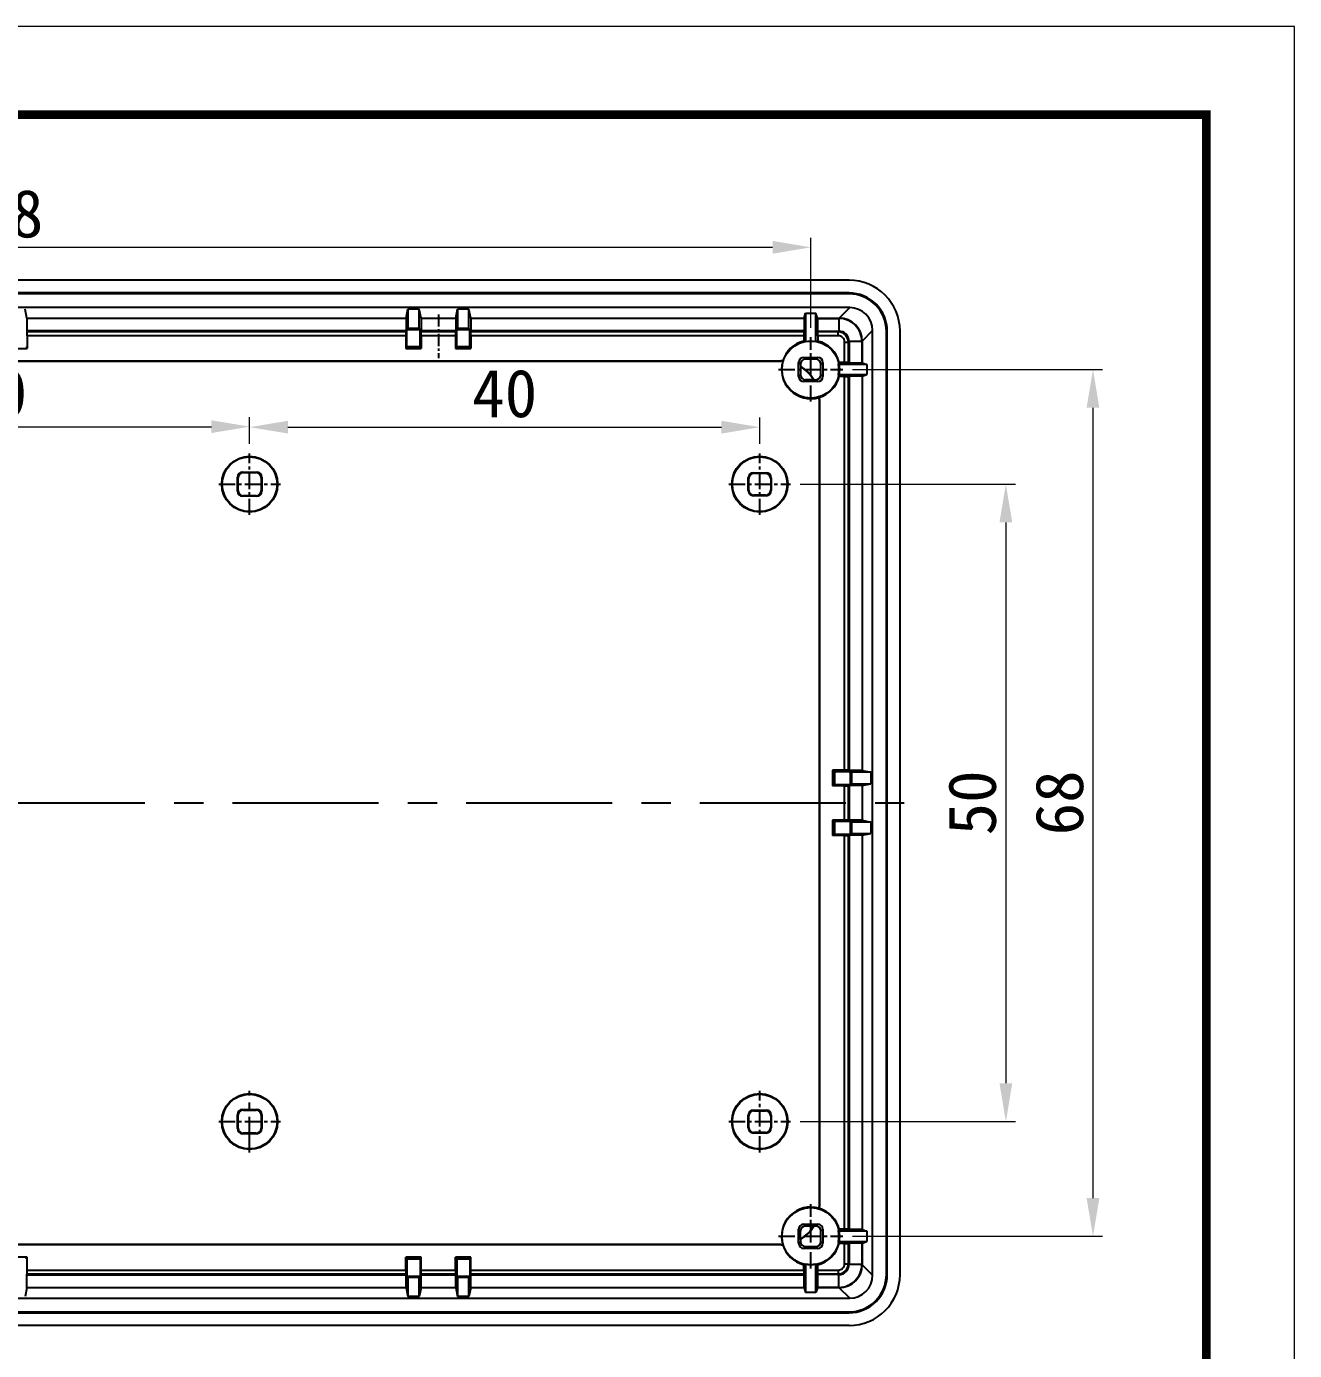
# Model space of a CAD drawing. Header units: millimetres. Extents: x 1893 to 2294, y -410 to -132.
# Drawn here: x 2194.2 to 2293.6, y -235.5 to -131.6 of the extents above; entities that cross this region are included whole.
import ezdxf

# ---------------------------------------------------------------- set-up
doc = ezdxf.new("R2010")
doc.units = ezdxf.units.MM
doc.linetypes.add('CENTER', pattern=[50.8, 31.75, -6.35, 6.35, -6.35])
doc.layers.add('dim', color=3, linetype='Continuous', lineweight=9)
doc.layers.add('from', color=7, linetype='Continuous', lineweight=13)
doc.styles.add('宋体', font='SimSun.ttf')
doc.dimstyles.new('YanXiu', dxfattribs={"dimscale": 1.5, "dimtxt": 2.5, "dimasz": 2.2, "dimexe": 0.65, "dimexo": 0.65, "dimgap": 0.5, "dimtad": 1, "dimdsep": 46, "dimtxsty": '宋体', "dimcen": 0, "dimclrd": 3, "dimclre": 3, "dimclrt": 3, "dimazin": 2, "dimtfac": 1, "dimtofl": 0, "dimtmove": 0, "dimatfit": 3, "dimfxl": 1, "dimlwd": 5, "dimlwe": 5, "dimarcsym": 0})

# ---------------------------------------------------------------- blocks, each defined once
blk = doc.blocks.new('*D15')
at = {"layer": 'Defpoints', "color": 0}
for p in [(2211.66, -163.02), (2171.66, -165.12), (2211.66, -165.12)]:
    blk.add_point(p, dxfattribs=at)
at = {"layer": 'dim', "color": 3, "lineweight": 5}
for p, q in [((2171.66, -164.37), (2171.66, -162.27)), ((2174.66, -163.02), (2208.66, -163.02)), ((2211.66, -164.37), (2211.66, -162.27))]:
    blk.add_line(p, q, dxfattribs=at)
at = {"layer": 'dim', "color": 3}
for points in [[(2174.66, -162.52), (2174.66, -163.52), (2171.66, -163.02)], [(2208.66, -162.52), (2208.66, -163.52), (2211.66, -163.02)]]:
    blk.add_solid(points, dxfattribs=at)
at = {"layer": 'dim', "color": 3, "insert": (2191.66, -160.4), "char_height": 3.75, "attachment_point": 5, "style": '宋体'}
blk.add_mtext('40', dxfattribs=at)
blk = doc.blocks.new('*D16')
at = {"layer": 'Defpoints', "color": 0}
for p in [(2251.66, -163.06), (2211.66, -165.12), (2251.66, -165.12)]:
    blk.add_point(p, dxfattribs=at)
at = {"layer": 'dim', "color": 3, "lineweight": 5}
for p, q in [((2211.66, -164.37), (2211.66, -162.31)), ((2214.66, -163.06), (2248.66, -163.06)), ((2251.66, -164.37), (2251.66, -162.31))]:
    blk.add_line(p, q, dxfattribs=at)
at = {"layer": 'dim', "color": 3}
for points in [[(2214.66, -162.56), (2214.66, -163.56), (2211.66, -163.06)], [(2248.66, -162.56), (2248.66, -163.56), (2251.66, -163.06)]]:
    blk.add_solid(points, dxfattribs=at)
at = {"layer": 'dim', "color": 3, "insert": (2231.66, -160.43), "char_height": 3.75, "attachment_point": 5, "style": '宋体'}
blk.add_mtext('40', dxfattribs=at)
blk = doc.blocks.new('*D17')
at = {"layer": 'Defpoints', "color": 0}
for p in [(2254.07, -167.53), (2254.07, -217.53), (2270.96, -217.53)]:
    blk.add_point(p, dxfattribs=at)
at = {"layer": 'dim', "color": 3, "lineweight": 5}
for p, q in [((2254.82, -167.53), (2271.71, -167.53)), ((2270.96, -170.53), (2270.96, -214.53)), ((2254.82, -217.53), (2271.71, -217.53))]:
    blk.add_line(p, q, dxfattribs=at)
at = {"layer": 'dim', "color": 3}
for points in [[(2270.46, -170.53), (2271.46, -170.53), (2270.96, -167.53)], [(2270.46, -214.53), (2271.46, -214.53), (2270.96, -217.53)]]:
    blk.add_solid(points, dxfattribs=at)
at = {"layer": 'dim', "color": 3, "insert": (2268.33, -192.53), "char_height": 3.75, "attachment_point": 5, "rotation": 90, "style": '宋体'}
blk.add_mtext('50', dxfattribs=at)
blk = doc.blocks.new('*D18')
at = {"layer": 'Defpoints', "color": 0}
for p in [(2258.19, -158.53), (2258.19, -226.53), (2277.79, -226.53)]:
    blk.add_point(p, dxfattribs=at)
at = {"layer": 'dim', "color": 3, "lineweight": 5}
for p, q in [((2258.94, -158.53), (2278.54, -158.53)), ((2277.79, -161.53), (2277.79, -223.53)), ((2258.94, -226.53), (2278.54, -226.53))]:
    blk.add_line(p, q, dxfattribs=at)
at = {"layer": 'dim', "color": 3}
for points in [[(2277.29, -161.53), (2278.29, -161.53), (2277.79, -158.53)], [(2277.29, -223.53), (2278.29, -223.53), (2277.79, -226.53)]]:
    blk.add_solid(points, dxfattribs=at)
at = {"layer": 'dim', "color": 3, "insert": (2275.17, -192.53), "char_height": 3.75, "attachment_point": 5, "rotation": 90, "style": '宋体'}
blk.add_mtext('68', dxfattribs=at)
blk = doc.blocks.new('*D35')
at = {"layer": 'Defpoints', "color": 0}
for p in [(2255.66, -148.95), (2127.66, -156.01), (2255.66, -156.01)]:
    blk.add_point(p, dxfattribs=at)
at = {"layer": 'dim', "color": 3, "lineweight": 5}
for p, q in [((2127.66, -155.26), (2127.66, -148.2)), ((2255.66, -155.26), (2255.66, -148.2)), ((2130.66, -148.95), (2252.66, -148.95))]:
    blk.add_line(p, q, dxfattribs=at)
at = {"layer": 'dim', "color": 3}
for points in [[(2130.66, -148.45), (2130.66, -149.45), (2127.66, -148.95)], [(2252.66, -148.45), (2252.66, -149.45), (2255.66, -148.95)]]:
    blk.add_solid(points, dxfattribs=at)
at = {"layer": 'dim', "color": 3, "insert": (2191.66, -146.33), "char_height": 3.75, "attachment_point": 5, "style": '宋体'}
blk.add_mtext('128', dxfattribs=at)

msp = doc.modelspace()

# ---------------------------------------------------------------- linework, layer by layer
at = {"color": 7, "linetype": 'Continuous'}
for p, q in [((2258.662, -151.532), (2124.659, -151.532)), ((2258.66, -152.533), (2124.66, -152.533)), ((2258.66, -152.603), (2124.66, -152.603)), ((2258.66, -152.533), (2258.66, -152.603)), ((2258.713, -153.681), (2124.608, -153.681)), ((2257.891, -154.503), (2258.713, -153.681)), ((2194.198, -154.503), (2194.06, -153.812)), ((2194.198, -154.503), (2194.198, -155.503)), ((2194.198, -154.503), (2223.922, -154.503)), ((2223.922, -154.503), (2224.06, -153.812)), ((2223.922, -154.503), (2223.922, -155.503)), ((2224.06, -153.812), (2224.06, -155.312)), ((2224.96, -153.812), (2224.06, -153.812)), ((2224.96, -155.312), (2224.96, -153.812)), ((2225.098, -154.503), (2224.96, -153.812)), ((2225.098, -154.503), (2225.098, -155.503)), ((2225.098, -154.503), (2227.822, -154.503)), ((2227.822, -154.503), (2227.96, -153.812)), ((2227.822, -154.503), (2227.822, -155.503)), ((2227.96, -153.812), (2227.96, -155.312)), ((2228.86, -153.812), (2227.96, -153.812)), ((2228.86, -155.312), (2228.86, -153.812)), ((2228.998, -154.503), (2228.86, -153.812)), ((2228.998, -154.503), (2228.998, -155.503)), ((2228.998, -154.503), (2255.135, -154.503)), ((2255.135, -154.503), (2255.26, -154.126)), ((2255.135, -154.503), (2255.135, -155.503)), ((2255.26, -154.126), (2256.06, -154.126)), ((2255.26, -154.126), (2255.26, -156.367)), ((2256.06, -156.367), (2256.06, -154.126)), ((2256.186, -154.503), (2256.06, -154.126)), ((2256.186, -154.503), (2257.891, -154.503)), ((2256.186, -154.503), (2256.186, -154.529)), ((2256.186, -154.529), (2257.864, -154.529)), ((2257.864, -154.529), (2257.864, -155.529)), ((2194.198, -155.503), (2194.215, -155.585)), ((2223.922, -155.503), (2194.198, -155.503)), ((2223.906, -155.585), (2194.215, -155.585)), ((2223.922, -155.503), (2223.906, -155.585)), ((2224.06, -155.312), (2223.997, -155.416)), ((2223.997, -156.733), (2223.997, -155.416)), ((2225.023, -155.416), (2223.997, -155.416)), ((2224.96, -155.312), (2224.06, -155.312)), ((2224.96, -155.312), (2225.023, -155.416)), ((2225.023, -156.733), (2225.023, -155.416)), ((2227.822, -155.503), (2225.098, -155.503)), ((2225.098, -155.503), (2225.115, -155.585)), ((2227.806, -155.585), (2225.115, -155.585)), ((2227.822, -155.503), (2227.806, -155.585)), ((2227.96, -155.312), (2227.897, -155.416)), ((2227.897, -156.733), (2227.897, -155.416)), ((2228.923, -155.416), (2227.897, -155.416)), ((2228.86, -155.312), (2227.96, -155.312)), ((2228.86, -155.312), (2228.923, -155.416)), ((2228.923, -156.733), (2228.923, -155.416)), ((2255.135, -155.503), (2228.998, -155.503)), ((2228.998, -155.503), (2229.015, -155.585)), ((2255.108, -155.585), (2229.015, -155.585)), ((2255.135, -155.503), (2255.108, -155.585)), ((2256.194, -155.529), (2257.864, -155.529)), ((2256.194, -155.529), (2256.213, -155.585)), ((2257.808, -155.585), (2256.213, -155.585)), ((2257.808, -155.585), (2257.864, -155.529)), ((2257.808, -155.885), (2257.808, -155.585)), ((2259.69, -156.302), (2260.512, -155.48)), ((2260.512, -229.585), (2260.512, -155.48)), ((2261.66, -155.533), (2261.59, -155.533)), ((2261.59, -229.532), (2261.59, -155.533)), ((2261.66, -229.532), (2261.66, -155.533)), ((2262.66, -229.534), (2262.66, -155.531)), ((2194.123, -156.733), (2194.216, -156.889)), ((2194.216, -155.885), (2194.216, -156.889)), ((2223.904, -155.885), (2194.216, -155.885)), ((2223.904, -155.885), (2223.904, -156.889)), ((2223.997, -156.733), (2223.904, -156.889)), ((2223.997, -156.733), (2225.023, -156.733)), ((2225.023, -156.733), (2225.116, -156.889)), ((2225.116, -155.885), (2225.116, -156.889)), ((2227.804, -155.885), (2225.116, -155.885)), ((2227.804, -155.885), (2227.804, -156.889)), ((2227.897, -156.733), (2227.804, -156.889)), ((2227.897, -156.733), (2228.923, -156.733)), ((2228.923, -156.733), (2229.016, -156.889)), ((2229.016, -155.885), (2229.016, -156.889)), ((2255.105, -155.885), (2229.016, -155.885)), ((2255.105, -155.885), (2255.105, -156.305)), ((2257.808, -155.885), (2256.216, -155.885)), ((2256.216, -155.885), (2256.216, -156.305)), ((2258.308, -156.385), (2258.608, -156.385)), ((2258.308, -157.977), (2258.308, -156.385)), ((2258.608, -156.385), (2258.664, -156.328)), ((2258.608, -157.98), (2258.608, -156.385)), ((2259.664, -156.328), (2258.664, -156.328)), ((2258.664, -156.328), (2258.664, -157.998)), ((2259.664, -156.328), (2259.664, -158.007)), ((2259.69, -156.302), (2259.69, -158.007)), ((2130.013, -157.858), (2253.308, -157.858)), ((2193.004, -156.889), (2194.216, -156.889)), ((2223.904, -156.889), (2225.116, -156.889)), ((2227.804, -156.889), (2229.016, -156.889)), ((2253.308, -157.885), (2253.308, -157.858)), ((2255.11, -157.582), (2256.21, -157.582)), ((2255.258, -157.731), (2255.11, -157.582)), ((2256.062, -157.731), (2255.258, -157.731)), ((2256.21, -157.582), (2256.062, -157.731)), ((2130.013, -157.885), (2253.308, -157.885)), ((2254.71, -159.082), (2254.71, -157.982)), ((2254.858, -158.131), (2254.71, -157.982)), ((2254.856, -158.284), (2254.853, -158.313)), ((2254.853, -158.313), (2254.853, -158.94)), ((2254.858, -158.131), (2254.858, -158.284)), ((2256.61, -157.982), (2256.462, -158.131)), ((2256.462, -158.934), (2256.462, -158.131)), ((2256.61, -157.982), (2256.61, -159.082)), ((2260.067, -158.132), (2257.826, -158.132)), ((2258.308, -157.977), (2257.888, -157.977)), ((2258.664, -157.998), (2258.608, -157.98)), ((2259.69, -158.007), (2259.664, -158.007)), ((2259.69, -158.007), (2260.067, -158.132)), ((2260.067, -158.132), (2260.067, -158.932)), ((2254.853, -158.94), (2254.71, -159.082)), ((2255.253, -159.339), (2255.11, -159.482)), ((2256.21, -159.482), (2255.11, -159.482)), ((2255.88, -159.339), (2255.253, -159.339)), ((2255.908, -159.337), (2255.88, -159.339)), ((2255.908, -159.334), (2256.062, -159.334)), ((2256.21, -159.482), (2256.062, -159.334)), ((2256.61, -159.082), (2256.462, -158.934)), ((2257.826, -158.932), (2260.067, -158.932)), ((2258.308, -159.088), (2257.888, -159.088)), ((2258.308, -189.976), (2258.308, -159.088)), ((2258.69, -159.058), (2258.608, -159.085)), ((2258.608, -189.978), (2258.608, -159.085)), ((2259.69, -159.058), (2258.69, -159.058)), ((2258.69, -189.994), (2258.69, -159.058)), ((2259.69, -159.058), (2260.067, -158.932)), ((2259.69, -159.058), (2259.69, -189.994)), ((2256.308, -160.885), (2256.334, -160.885)), ((2256.308, -160.885), (2256.308, -224.18)), ((2256.334, -160.885), (2256.334, -224.18)), ((2210.71, -168.082), (2210.71, -166.982)), ((2210.754, -167.026), (2210.71, -166.982)), ((2210.754, -168.039), (2210.754, -167.026)), ((2211.11, -166.582), (2212.21, -166.582)), ((2211.154, -166.626), (2211.11, -166.582)), ((2211.154, -166.626), (2212.167, -166.626)), ((2212.167, -166.626), (2212.21, -166.582)), ((2212.567, -167.026), (2212.61, -166.982)), ((2212.567, -167.026), (2212.567, -168.039)), ((2212.61, -166.982), (2212.61, -168.082)), ((2250.76, -168.032), (2250.76, -167.032)), ((2250.804, -167.076), (2250.76, -167.032)), ((2250.804, -167.989), (2250.804, -167.076)), ((2251.16, -166.632), (2252.16, -166.632)), ((2251.204, -166.676), (2251.16, -166.632)), ((2251.204, -166.676), (2252.117, -166.676)), ((2252.117, -166.676), (2252.16, -166.632)), ((2252.517, -167.076), (2252.56, -167.032)), ((2252.517, -167.076), (2252.517, -167.989)), ((2252.56, -167.032), (2252.56, -168.032)), ((2210.754, -168.039), (2210.71, -168.082)), ((2212.567, -168.039), (2212.61, -168.082)), ((2250.804, -167.989), (2250.76, -168.032)), ((2252.517, -167.989), (2252.56, -168.032)), ((2211.154, -168.439), (2211.11, -168.482)), ((2212.21, -168.482), (2211.11, -168.482)), ((2212.167, -168.439), (2211.154, -168.439)), ((2212.167, -168.439), (2212.21, -168.482)), ((2251.204, -168.389), (2251.16, -168.432)), ((2252.16, -168.432), (2251.16, -168.432)), ((2252.117, -168.389), (2251.204, -168.389)), ((2252.117, -168.389), (2252.16, -168.432)), ((2258.308, -189.976), (2257.357, -189.976)), ((2257.512, -190.07), (2257.357, -189.976)), ((2257.357, -189.976), (2257.357, -191.188)), ((2257.512, -190.07), (2258.776, -190.07)), ((2257.512, -190.07), (2257.512, -191.095)), ((2258.69, -189.994), (2258.608, -189.978)), ((2259.69, -189.994), (2258.69, -189.994)), ((2258.881, -190.132), (2258.776, -190.07)), ((2258.776, -191.095), (2258.776, -190.07)), ((2259.69, -189.994), (2260.381, -190.132)), ((2257.512, -191.095), (2257.357, -191.188)), ((2257.512, -191.095), (2258.776, -191.095)), ((2258.881, -191.032), (2258.776, -191.095)), ((2260.381, -190.132), (2258.881, -190.132)), ((2258.881, -191.032), (2258.881, -190.132)), ((2258.881, -191.032), (2260.381, -191.032)), ((2259.69, -191.171), (2260.381, -191.032)), ((2260.381, -190.132), (2260.381, -191.032)), ((2258.308, -191.188), (2257.357, -191.188)), ((2258.308, -193.876), (2258.308, -191.188)), ((2258.69, -191.171), (2258.608, -191.187)), ((2258.608, -193.878), (2258.608, -191.187)), ((2259.69, -191.171), (2258.69, -191.171)), ((2258.69, -193.894), (2258.69, -191.171)), ((2259.69, -191.171), (2259.69, -193.894)), ((2258.308, -193.876), (2257.357, -193.876)), ((2257.512, -193.97), (2257.357, -193.876)), ((2257.357, -193.876), (2257.357, -195.088)), ((2257.512, -193.97), (2258.776, -193.97)), ((2257.512, -193.97), (2257.512, -194.995)), ((2258.69, -193.894), (2258.608, -193.878)), ((2259.69, -193.894), (2258.69, -193.894)), ((2258.881, -194.032), (2258.776, -193.97)), ((2258.776, -194.995), (2258.776, -193.97)), ((2260.381, -194.032), (2258.881, -194.032)), ((2258.881, -194.932), (2258.881, -194.032)), ((2259.69, -193.894), (2260.381, -194.032)), ((2260.381, -194.032), (2260.381, -194.932)), ((2257.512, -194.995), (2257.357, -195.088)), ((2258.308, -195.088), (2257.357, -195.088)), ((2257.512, -194.995), (2258.776, -194.995)), ((2258.308, -225.977), (2258.308, -195.088)), ((2258.69, -195.071), (2258.608, -195.087)), ((2258.608, -225.98), (2258.608, -195.087)), ((2259.69, -195.071), (2258.69, -195.071)), ((2258.69, -226.007), (2258.69, -195.071)), ((2258.881, -194.932), (2258.776, -194.995)), ((2258.881, -194.932), (2260.381, -194.932)), ((2259.69, -195.071), (2260.381, -194.932)), ((2259.69, -195.071), (2259.69, -226.007)), ((2210.754, -217.026), (2210.71, -216.982)), ((2210.71, -218.082), (2210.71, -216.982)), ((2210.754, -218.039), (2210.754, -217.026)), ((2211.11, -216.582), (2212.21, -216.582)), ((2211.154, -216.626), (2211.11, -216.582)), ((2211.154, -216.626), (2212.167, -216.626)), ((2212.167, -216.626), (2212.21, -216.582)), ((2212.567, -217.026), (2212.61, -216.982)), ((2212.567, -217.026), (2212.567, -218.039)), ((2212.61, -216.982), (2212.61, -218.082)), ((2250.804, -217.076), (2250.76, -217.032)), ((2250.76, -218.032), (2250.76, -217.032)), ((2251.16, -216.632), (2252.16, -216.632)), ((2251.204, -216.676), (2251.16, -216.632)), ((2251.204, -216.676), (2252.117, -216.676)), ((2252.117, -216.676), (2252.16, -216.632)), ((2252.517, -217.076), (2252.56, -217.032)), ((2252.56, -217.032), (2252.56, -218.032)), ((2210.754, -218.039), (2210.71, -218.082)), ((2212.567, -218.039), (2212.61, -218.082)), ((2250.804, -217.989), (2250.76, -218.032)), ((2250.804, -217.989), (2250.804, -217.076)), ((2252.517, -217.076), (2252.517, -217.989)), ((2252.517, -217.989), (2252.56, -218.032)), ((2211.154, -218.439), (2211.11, -218.482)), ((2212.21, -218.482), (2211.11, -218.482)), ((2212.167, -218.439), (2211.154, -218.439)), ((2212.167, -218.439), (2212.21, -218.482)), ((2251.204, -218.389), (2251.16, -218.432)), ((2252.16, -218.432), (2251.16, -218.432)), ((2252.117, -218.389), (2251.204, -218.389)), ((2252.117, -218.389), (2252.16, -218.432)), ((2256.308, -224.18), (2256.334, -224.18)), ((2254.853, -226.125), (2254.71, -225.982)), ((2254.71, -227.082), (2254.71, -225.982)), ((2254.853, -226.752), (2254.853, -226.125)), ((2255.11, -225.582), (2256.21, -225.582)), ((2255.253, -225.725), (2255.11, -225.582)), ((2255.88, -225.725), (2255.253, -225.725)), ((2255.908, -225.728), (2255.88, -225.725)), ((2256.062, -225.731), (2255.908, -225.731)), ((2256.21, -225.582), (2256.062, -225.731)), ((2256.61, -225.982), (2256.462, -226.131)), ((2256.462, -226.934), (2256.462, -226.131)), ((2256.61, -225.982), (2256.61, -227.082)), ((2260.067, -226.132), (2257.826, -226.132)), ((2258.308, -225.977), (2257.888, -225.977)), ((2258.69, -226.007), (2258.608, -225.98)), ((2259.69, -226.007), (2258.69, -226.007)), ((2259.69, -226.007), (2260.067, -226.132)), ((2260.067, -226.132), (2260.067, -226.932)), ((2253.308, -227.18), (2130.013, -227.18)), ((2253.308, -227.206), (2130.013, -227.206)), ((2253.308, -227.18), (2253.308, -227.206)), ((2254.858, -226.934), (2254.71, -227.082)), ((2254.856, -226.781), (2254.853, -226.752)), ((2254.858, -226.781), (2254.858, -226.934)), ((2255.258, -227.334), (2255.11, -227.482)), ((2255.258, -227.334), (2256.062, -227.334)), ((2256.21, -227.482), (2256.062, -227.334)), ((2256.61, -227.082), (2256.462, -226.934)), ((2257.826, -226.932), (2260.067, -226.932)), ((2258.308, -227.088), (2257.888, -227.088)), ((2258.308, -228.68), (2258.308, -227.088)), ((2258.664, -227.067), (2258.608, -227.085)), ((2258.608, -228.68), (2258.608, -227.085)), ((2258.664, -227.067), (2258.664, -228.737)), ((2259.69, -227.058), (2259.664, -227.058)), ((2259.664, -227.058), (2259.664, -228.736)), ((2259.69, -227.058), (2260.067, -226.932)), ((2259.69, -227.058), (2259.69, -228.763)), ((2194.216, -228.176), (2193.004, -228.176)), ((2194.123, -228.332), (2194.216, -228.176)), ((2194.216, -229.18), (2194.216, -228.176)), ((2225.116, -228.176), (2223.904, -228.176)), ((2223.997, -228.332), (2223.904, -228.176)), ((2223.904, -229.18), (2223.904, -228.176)), ((2225.023, -228.332), (2223.997, -228.332)), ((2223.997, -228.332), (2223.997, -229.648)), ((2225.023, -228.332), (2225.116, -228.176)), ((2225.023, -228.332), (2225.023, -229.648)), ((2225.116, -229.18), (2225.116, -228.176)), ((2229.016, -228.176), (2227.804, -228.176)), ((2227.897, -228.332), (2227.804, -228.176)), ((2227.804, -229.18), (2227.804, -228.176)), ((2228.923, -228.332), (2227.897, -228.332)), ((2227.897, -228.332), (2227.897, -229.648)), ((2228.923, -228.332), (2229.016, -228.176)), ((2228.923, -228.332), (2228.923, -229.648)), ((2229.016, -229.18), (2229.016, -228.176)), ((2256.21, -227.482), (2255.11, -227.482)), ((2194.198, -229.562), (2194.215, -229.48)), ((2194.215, -229.48), (2223.906, -229.48)), ((2194.216, -229.18), (2223.904, -229.18)), ((2223.922, -229.562), (2223.906, -229.48)), ((2225.098, -229.562), (2225.115, -229.48)), ((2225.115, -229.48), (2227.806, -229.48)), ((2225.116, -229.18), (2227.804, -229.18)), ((2227.822, -229.562), (2227.806, -229.48)), ((2228.998, -229.562), (2229.015, -229.48)), ((2229.015, -229.48), (2255.108, -229.48)), ((2229.016, -229.18), (2255.105, -229.18)), ((2255.105, -229.18), (2255.105, -228.76)), ((2255.135, -229.562), (2255.108, -229.48)), ((2255.26, -228.698), (2255.26, -230.939)), ((2256.06, -230.939), (2256.06, -228.698)), ((2256.194, -229.536), (2256.213, -229.48)), ((2257.864, -229.536), (2256.194, -229.536)), ((2256.213, -229.48), (2257.808, -229.48)), ((2256.216, -229.18), (2256.216, -228.76)), ((2256.216, -229.18), (2257.808, -229.18)), ((2257.808, -229.18), (2257.808, -229.48)), ((2257.864, -229.536), (2257.808, -229.48)), ((2257.864, -230.536), (2257.864, -229.536)), ((2258.308, -228.68), (2258.608, -228.68)), ((2258.664, -228.737), (2258.608, -228.68)), ((2259.664, -228.736), (2258.664, -228.736)), ((2260.512, -229.585), (2259.69, -228.763)), ((2261.66, -229.532), (2261.59, -229.532)), ((2194.198, -230.562), (2194.06, -231.253)), ((2194.198, -229.562), (2223.922, -229.562)), ((2194.198, -230.562), (2194.198, -229.562)), ((2223.922, -230.562), (2194.198, -230.562)), ((2223.922, -230.562), (2223.922, -229.562)), ((2223.922, -230.562), (2224.06, -231.253)), ((2223.997, -229.648), (2225.023, -229.648)), ((2224.06, -229.753), (2223.997, -229.648)), ((2224.96, -229.753), (2224.06, -229.753)), ((2224.06, -229.753), (2224.06, -231.253)), ((2224.96, -229.753), (2225.023, -229.648)), ((2224.96, -231.253), (2224.96, -229.753)), ((2225.098, -230.562), (2224.96, -231.253)), ((2225.098, -229.562), (2227.822, -229.562)), ((2225.098, -230.562), (2225.098, -229.562)), ((2227.822, -230.562), (2225.098, -230.562)), ((2227.822, -230.562), (2227.822, -229.562)), ((2227.822, -230.562), (2227.96, -231.253)), ((2227.897, -229.648), (2228.923, -229.648)), ((2227.96, -229.753), (2227.897, -229.648)), ((2228.86, -229.753), (2227.96, -229.753)), ((2227.96, -229.753), (2227.96, -231.253)), ((2228.86, -229.753), (2228.923, -229.648)), ((2228.86, -231.253), (2228.86, -229.753)), ((2228.998, -230.562), (2228.86, -231.253)), ((2228.998, -229.562), (2255.135, -229.562)), ((2228.998, -230.562), (2228.998, -229.562)), ((2255.135, -230.562), (2228.998, -230.562)), ((2255.135, -230.562), (2255.135, -229.562)), ((2255.135, -230.562), (2255.26, -230.939)), ((2256.186, -230.562), (2256.06, -230.939)), ((2257.864, -230.536), (2256.186, -230.536)), ((2256.186, -230.562), (2256.186, -230.536)), ((2257.891, -230.562), (2256.186, -230.562)), ((2258.713, -231.384), (2257.891, -230.562)), ((2124.608, -231.384), (2258.713, -231.384)), ((2224.96, -231.253), (2224.06, -231.253)), ((2228.86, -231.253), (2227.96, -231.253)), ((2256.06, -230.939), (2255.26, -230.939)), ((2124.66, -232.462), (2258.66, -232.462)), ((2124.66, -232.532), (2258.66, -232.532)), ((2258.66, -232.532), (2258.66, -232.462)), ((2258.662, -233.532), (2124.659, -233.532))]:
    msp.add_line(p, q, dxfattribs=at)
at = {"color": 1, "linetype": 'CENTER', "ltscale": 0.03}
msp.add_line((2226.46, -154.218), (2226.46, -157.646), dxfattribs=at)
at = {"color": 1, "linetype": 'CENTER', "ltscale": 0.04}
for p, q in [((2255.66, -161.058), (2255.66, -156.007)), ((2253.135, -158.532), (2258.185, -158.532)), ((2211.66, -169.945), (2211.66, -165.119)), ((2251.66, -169.945), (2251.66, -165.119)), ((2209.247, -167.532), (2214.073, -167.532)), ((2249.247, -167.532), (2254.073, -167.532)), ((2251.66, -219.945), (2251.66, -215.119)), ((2209.247, -217.532), (2214.073, -217.532)), ((2249.247, -217.532), (2254.073, -217.532)), ((2255.66, -229.058), (2255.66, -224.007)), ((2255.66, -229.055), (2255.66, -224.01)), ((2253.135, -226.532), (2258.185, -226.532)), ((2253.138, -226.532), (2258.183, -226.532))]:
    msp.add_line(p, q, dxfattribs=at)
at = {"color": 1, "linetype": 'CENTER', "ltscale": 0.360658}
msp.add_line((2118.716, -192.532), (2264.154, -192.532), dxfattribs=at)
at = {"color": 1, "linetype": 'CENTER', "ltscale": 0.087745}
msp.add_line((2211.66, -219.945), (2211.66, -215.119), dxfattribs=at)
at = {"color": 7, "linetype": 'Continuous'}
for centre, radius in [((2255.66, -158.532), 2.25), ((2211.66, -167.532), 2.194), ((2211.66, -167.532), 2.15), ((2251.66, -167.532), 2.194), ((2251.66, -167.532), 2.15), ((2211.66, -217.532), 2.194), ((2211.66, -217.532), 2.15), ((2251.66, -217.532), 2.194), ((2251.66, -217.532), 2.15), ((2255.66, -226.532), 2.25)]:
    msp.add_circle(centre, radius, dxfattribs=at)
for centre, radius, start, end in [((2258.66, -155.532), 2.999, 359.99544, 90.00456), ((2258.66, -155.533), 2.929, 359.99857, 90.00143), ((2257.864, -156.328), 1.799, 359.99464, 90.00524), ((2257.808, -156.385), 0.8, 0.01282, 89.98718), ((2257.865, -156.327), 0.799, 359.92441, 90.07241), ((2255.66, -158.532), 2.296, 103.99978, 163.03263), ((2255.66, -158.532), 2.202, 79.53567, 100.46433), ((2255.66, -158.532), 2.296, 13.99978, 76.00022), ((2257.808, -156.384), 0.5, 359.99303, 90.00697), ((2253.308, -160.885), 3.026, 87.03366, 90), ((2255.697, -158.308), 2.277, 168.70591, 169.37192), ((2253.308, -160.885), 3, 87.10396, 90), ((2255.66, -158.532), 2.293, 163.69028, 286.30972), ((2253.308, -160.885), 3, 31.0016, 58.9984), ((2253.308, -160.885), 3.026, 30.76161, 59.23839), ((2255.66, -158.532), 2.202, 349.53567, 10.46433), ((2255.66, -158.532), 2.296, 286.96737, 346.00022), ((2255.884, -158.496), 2.277, 280.62808, 281.29409), ((2253.308, -160.885), 3, 0, 2.89604), ((2253.308, -160.885), 3.026, 0, 2.96634), ((2255.66, -226.532), 2.293, 73.69028, 196.30972), ((2253.308, -224.18), 3, 357.10396, 0), ((2255.884, -226.569), 2.277, 78.70591, 79.37192), ((2253.308, -224.18), 3.026, 357.03366, 0), ((2255.66, -226.532), 2.296, 13.99978, 73.03263), ((2253.308, -224.18), 3, 301.0016, 328.9984), ((2253.308, -224.18), 3.026, 300.76161, 329.23839), ((2255.66, -226.532), 2.202, 349.53567, 10.46433), ((2253.308, -224.18), 3, 270, 272.89604), ((2253.308, -224.18), 3.026, 270, 272.96634), ((2255.697, -226.756), 2.277, 190.62808, 191.29409), ((2255.66, -226.532), 2.296, 196.96737, 256.00022), ((2255.66, -226.532), 2.296, 283.99978, 346.00022), ((2255.66, -226.532), 2.202, 259.53567, 280.46433), ((2257.808, -228.68), 0.8, 270.01282, 359.98718), ((2257.808, -228.68), 0.5, 269.99304, 0.00696), ((2257.864, -228.737), 1.799, 269.99464, 0.00524), ((2257.865, -228.738), 0.799, 269.92441, 0.07241), ((2258.66, -229.533), 2.999, 269.99545, 0.00455), ((2258.66, -229.532), 2.929, 269.99857, 0.00143)]:
    msp.add_arc(centre, radius, start, end, dxfattribs=at)
for centre, major_axis, ratio, start_param, end_param in [((2258.659, -155.534), (-2.83, -2.83), 0.999315, 2.3565371, 3.9266482), ((2258.711, -155.481), (-1.274, -1.274), 0.999315, 2.3565371, 3.9266482), ((2256.195, -154.529), (0, 1), 0.0087269, -4.712389, -3.1677726), ((2257.889, -156.303), (1.274, 1.274), 0.999315, -0.7850555, 0.7850555), ((2194.215, -155.885), (0, 0.3), 0.005236, -1.5707963, -0.0261799), ((2223.906, -155.885), (0, 0.3), 0.005236, 0.0261799, 1.5707963), ((2225.115, -155.885), (0, 0.3), 0.005236, -1.5707963, -0.0261799), ((2227.806, -155.885), (0, 0.3), 0.005236, 0.0261799, 1.5707963), ((2229.015, -155.885), (0, 0.3), 0.005236, -1.5707963, -0.0261799), ((2255.108, -155.885), (0, 0.3), 0.0087269, 0.0261799, 1.5707963), ((2256.213, -155.885), (0, 0.3), 0.0087269, -1.5707963, -0.0261799), ((2253.821, -158.532), (3.066, 0), 0.8000073, 1.0820346, 1.1385953), ((2257.5, -158.532), (3.066, 0), 0.8000073, 2.0029974, 2.0595581), ((2255.11, -157.982), (0.283, -0.283), 0.9999726, 2.3562082, 3.9269771), ((2255.258, -158.131), (-0.283, 0.283), 0.9999726, -0.7853845, 0.7853845), ((2256.062, -158.131), (-0.283, -0.283), 0.9999726, 2.3562082, 3.9269771), ((2256.21, -157.982), (0.283, 0.283), 0.9999726, -0.7853845, 0.7853845), ((2255.66, -156.693), (0, 3.066), 0.8000073, -2.0595581, -2.0029974), ((2258.308, -157.98), (0.3, 0), 0.0087269, 0.0261799, 1.5707963), ((2259.664, -157.998), (1, 0), 0.0087269, -3.1154127, -1.5707963), ((2255.11, -159.082), (0.283, 0.283), 0.9999726, 2.3562082, 3.9269771), ((2255.253, -158.939), (-0.283, -0.283), 0.9999726, -0.7853845, 0.7853845), ((2256.062, -158.934), (-0.283, 0.283), 0.9999726, 2.3562082, 3.9269771), ((2256.21, -159.082), (0.283, -0.283), 0.9999726, -0.7853845, 0.7853845), ((2255.66, -160.372), (0, 3.066), 0.8000073, -1.1385953, -1.0820346), ((2258.308, -159.085), (0.3, 0), 0.0087269, -1.5707963, -0.0261799), ((2211.11, -166.982), (-0.283, 0.283), 0.9999239, -0.7853601, 0.7853601), ((2211.154, -167.026), (-0.283, 0.283), 0.9999239, -0.7853601, 0.7853601), ((2212.167, -167.026), (0.283, 0.283), 0.9999239, -0.7853601, 0.7853601), ((2212.21, -166.982), (0.283, 0.283), 0.9999239, -0.7853601, 0.7853601), ((2251.16, -167.032), (0.283, -0.283), 0.9999239, 2.3562326, 3.9269527), ((2251.204, -167.076), (-0.283, 0.283), 0.9999239, -0.7853601, 0.7853601), ((2252.117, -167.076), (0.283, 0.283), 0.9999239, -0.7853601, 0.7853601), ((2252.16, -167.032), (0.283, 0.283), 0.9999239, -0.7853601, 0.7853601), ((2211.11, -168.082), (0.283, 0.283), 0.9999239, -3.9269527, -2.3562326), ((2211.154, -168.039), (-0.283, -0.283), 0.9999239, -0.7853601, 0.7853601), ((2212.167, -168.039), (0.283, -0.283), 0.9999239, -0.7853601, 0.7853601), ((2212.21, -168.082), (0.283, -0.283), 0.9999239, -0.7853601, 0.7853601), ((2251.16, -168.032), (0.283, 0.283), 0.9999239, 2.3562326, 3.9269527), ((2251.204, -167.989), (-0.283, -0.283), 0.9999239, -0.7853601, 0.7853601), ((2252.117, -167.989), (0.283, -0.283), 0.9999239, -0.7853601, 0.7853601), ((2252.16, -168.032), (0.283, -0.283), 0.9999239, -0.7853601, 0.7853601), ((2258.308, -189.978), (0.3, 0), 0.005236, 0.0261799, 1.5707963), ((2258.308, -191.187), (0.3, 0), 0.005236, -1.5707963, -0.0261799), ((2258.308, -193.878), (0.3, 0), 0.005236, 0.0261799, 1.5707963), ((2258.308, -195.087), (0.3, 0), 0.005236, -1.5707963, -0.0261799), ((2211.11, -216.982), (-0.283, 0.283), 0.9999239, -0.7853601, 0.7853601), ((2211.154, -217.026), (-0.283, 0.283), 0.9999239, -0.7853601, 0.7853601), ((2212.167, -217.026), (0.283, 0.283), 0.9999239, -0.7853601, 0.7853601), ((2212.21, -216.982), (0.283, 0.283), 0.9999239, -0.7853601, 0.7853601), ((2251.16, -217.032), (0.283, -0.283), 0.9999239, 2.3562326, 3.9269527), ((2251.204, -217.076), (-0.283, 0.283), 0.9999239, -0.7853601, 0.7853601), ((2252.117, -217.076), (0.283, 0.283), 0.9999239, -0.7853601, 0.7853601), ((2252.16, -217.032), (0.283, 0.283), 0.9999239, -0.7853601, 0.7853601), ((2211.11, -218.082), (0.283, 0.283), 0.9999239, -3.9269527, -2.3562326), ((2211.154, -218.039), (-0.283, -0.283), 0.9999239, -0.7853601, 0.7853601), ((2212.167, -218.039), (0.283, -0.283), 0.9999239, -0.7853601, 0.7853601), ((2212.21, -218.082), (0.283, -0.283), 0.9999239, -0.7853601, 0.7853601), ((2251.16, -218.032), (0.283, 0.283), 0.9999239, 2.3562326, 3.9269527), ((2251.204, -217.989), (-0.283, -0.283), 0.9999239, -0.7853601, 0.7853601), ((2252.117, -217.989), (0.283, -0.283), 0.9999239, -0.7853601, 0.7853601), ((2252.16, -218.032), (0.283, -0.283), 0.9999239, -0.7853601, 0.7853601), ((2255.11, -225.982), (0.283, -0.283), 0.9999726, 2.3562082, 3.9269771), ((2255.253, -226.125), (-0.283, 0.283), 0.9999726, -0.7853845, 0.7853845), ((2256.062, -226.131), (-0.283, -0.283), 0.9999726, 2.3562082, 3.9269771), ((2256.21, -225.982), (0.283, 0.283), 0.9999726, -0.7853845, 0.7853845), ((2255.66, -224.693), (0, 3.066), 0.8000073, -2.0595581, -2.0029974), ((2258.308, -225.98), (0.3, 0), 0.0087269, 0.0261799, 1.5707963), ((2255.11, -227.082), (0.283, 0.283), 0.9999726, 2.3562082, 3.9269771), ((2255.258, -226.934), (-0.283, -0.283), 0.9999726, -0.7853845, 0.7853845), ((2256.062, -226.934), (-0.283, 0.283), 0.9999726, 2.3562082, 3.9269771), ((2256.21, -227.082), (-0.283, 0.283), 0.9999726, -3.9269771, -2.3562082), ((2255.66, -228.372), (0, 3.066), 0.8000073, -1.1385953, -1.0820346), ((2258.308, -227.085), (0.3, 0), 0.0087269, -1.5707963, -0.0261799), ((2259.664, -227.067), (1, 0), 0.0087269, 1.5707963, 3.1154127), ((2194.215, -229.18), (0, 0.3), 0.005236, -3.1154127, -1.5707963), ((2223.906, -229.18), (0, 0.3), 0.005236, 1.5707963, 3.1154127), ((2225.115, -229.18), (0, 0.3), 0.005236, -3.1154127, -1.5707963), ((2227.806, -229.18), (0, 0.3), 0.005236, -4.712389, -3.1677726), ((2229.015, -229.18), (0, 0.3), 0.005236, -3.1154127, -1.5707963), ((2253.821, -226.532), (3.066, 0), 0.8000073, -1.1385953, -1.0820346), ((2255.108, -229.18), (0, 0.3), 0.0087269, -4.712389, -3.1677726), ((2257.5, -226.532), (3.066, 0), 0.8000073, -2.0595581, -2.0029974), ((2256.195, -230.536), (0, 1), 0.0087269, 0.0261799, 1.5707963), ((2256.213, -229.18), (0, 0.3), 0.0087269, -3.1154127, -1.5707963), ((2257.889, -228.761), (1.274, -1.274), 0.999315, -0.7850555, 0.7850555), ((2258.659, -229.531), (-2.83, 2.83), 0.999315, 2.3565371, 3.9266482), ((2258.711, -229.583), (1.274, -1.274), 0.999315, -0.7850555, 0.7850555)]:
    msp.add_ellipse(centre, major_axis=major_axis, ratio=ratio, start_param=start_param, end_param=end_param, dxfattribs=at)
at = {"layer": 'from'}
msp.add_lwpolyline([(1892.656, -410.242), (2293.593, -410.242), (2293.593, -131.627), (1892.656, -131.627)], close=True, dxfattribs=at)
at = {"layer": 'from', "const_width": 0.691}
msp.add_lwpolyline([(1899.566, -403.332), (1899.566, -138.537), (2286.683, -138.537), (2286.683, -403.332), (1899.566, -403.332)], dxfattribs=at)

# ---------------------------------------------------------------- dimensions: what is measured, and where the dimension line sits
at = {"layer": 'dim'}
for base, p1, p2, picture, middle in [((2255.66, -148.954), (2127.66, -156.01), (2255.66, -156.007), '*D35', (2191.66, -146.329)), ((2211.66, -163.024), (2171.66, -165.119), (2211.66, -165.119), '*D15', (2191.66, -160.4)), ((2251.66, -163.058), (2211.66, -165.119), (2251.66, -165.119), '*D16', (2231.66, -160.433))]:
    dim = msp.add_linear_dim(base=base, p1=p1, p2=p2, dimstyle='YanXiu', override={"dimasz": 2, "dimexe": 0.49975, "dimexo": 0.49975, "dimgap": 0.49975}, dxfattribs=at)
    dim.commit()
    dim.dimension.update_dxf_attribs({"geometry": picture, "text_midpoint": middle})
for base, p1, p2, picture, middle in [((2277.791, -226.532), (2258.185, -158.532), (2258.185, -226.532), '*D18', (2275.166, -192.532)), ((2270.955, -217.532), (2254.073, -167.532), (2254.073, -217.532), '*D17', (2268.331, -192.532))]:
    dim = msp.add_linear_dim(base=base, p1=p1, p2=p2, angle=90, dimstyle='YanXiu', override={"dimasz": 2, "dimexe": 0.49975, "dimexo": 0.49975, "dimgap": 0.49975}, dxfattribs=at)
    dim.commit()
    dim.dimension.update_dxf_attribs({"geometry": picture, "text_midpoint": middle})

doc.saveas('drawing.dxf')
